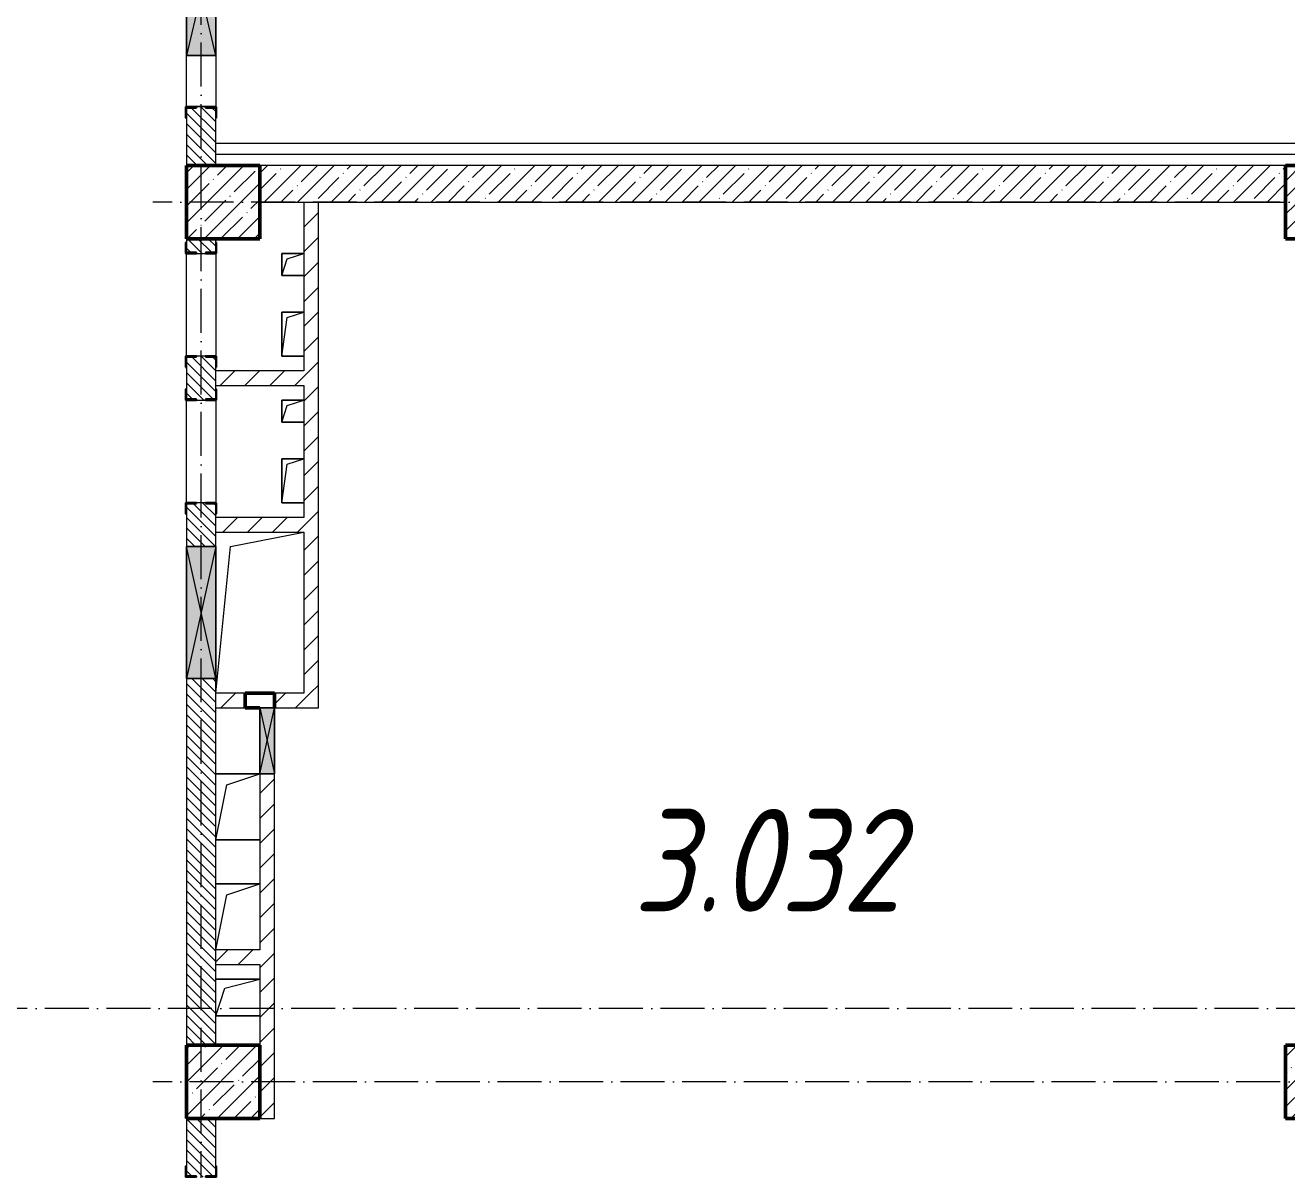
# Model space of a CAD drawing. Header units: millimetres. Extents: x -12989 to 629078, y -109036 to 555275.
# Drawn here: x 615660 to 624268, y -89785 to -81978 of the extents above; entities that cross this region are included whole.
import ezdxf

# ---------------------------------------------------------------- set-up
doc = ezdxf.new("R2010")
doc.units = ezdxf.units.MM
doc.linetypes.add('50_200_ШТРИХ_1Т_ш5_п1_п1_', pattern=[700, 500, -100, 0, -100])
for name, color, linetype, lineweight in [('A-DETL-____-OTLN-4', 7, 'Continuous', 18), ('A-DETL-GENF-OTLN', 7, 'Continuous', 9), ('A-FLOR-____-OTLN', 7, 'Continuous', 9), ('A-GENM-____-MCUT', 7, 'Continuous', 25), ('A-GENM-____-OTLN', 7, 'Continuous', 9), ('A-GENM-____-OTLN-1', 7, 'Continuous', 25), ('A-GLAZ-____-OTLN', 7, 'Continuous', 9), ('A-WALL-____-MCUT-1', 7, 'Continuous', 9), ('A-WALL-____-MCUT-3', 7, 'Continuous', 9), ('A-WALL-____-PATT-1', 7, 'Continuous', 9), ('A-WALL-FNSH-MCUT-1', 7, 'Continuous', 9), ('I-WALL-____-OTLN', 7, 'Continuous', 9), ('S-COLS-____-MCUT', 7, 'Continuous', 50), ('S-COLS-____-OTLN', 7, 'Continuous', 9), ('S-GRID-____-OTLN-1', 7, '50_200_ШТРИХ_1Т_ш5_п1_п1_', 9), ('Марки помещений', 7, 'Continuous', 9)]:
    doc.layers.add(name, color=color, linetype=linetype, lineweight=lineweight)
doc.styles.add('ISOCPEUR_I_2', font='isocpeui.ttf', dxfattribs={"width": 0.85, "height": 2.3})
pattern_1 = [(135, (523510.01, -90515.614), (-35.35534, -35.35534), [])]
pattern_2 = [(45, (523510.01, -90515.61), (-84.85281, 84.85281), [])]

# ---------------------------------------------------------------- blocks, each defined once
blk = doc.blocks.new('BSC_Колонна _Прямоугольная - 500х500-V27-АР1_План отверстий 3 этажа в осях 1-64_А-ГГ')
at = {"layer": 'S-COLS-____-OTLN'}
h = blk.add_hatch(dxfattribs=at)
h.set_pattern_fill('FP_64', color=256, style=0, pattern_type=2)
h.set_pattern_definition([(45, (-101000, -7331.04), (-114.04925, 114.04925), []), (45, (-100885.95, -7331.04), (-114.04925, 114.04925), [201.613, -40.323, 3.353, -36.97])])
h.paths.add_polyline_path([(-250, -250), (250, -250), (250, 250), (-250, 250)], flags=0)
at = {"layer": 'S-COLS-____-MCUT'}
for p, q in [((250, 250), (-250, 250)), ((-250, 250), (-250, -250)), ((250, -250), (250, 250)), ((-250, -250), (250, -250))]:
    blk.add_line(p, q, dxfattribs=at)
blk = doc.blocks.new('BSC_Колонна _Прямоугольная - 500х500-V28-АР1_План отверстий 3 этажа в осях 1-64_А-ГГ')
at = {"layer": 'S-COLS-____-OTLN'}
h = blk.add_hatch(dxfattribs=at)
h.set_pattern_fill('FP_65', color=256, style=0, pattern_type=2)
h.set_pattern_definition([(45, (-93500, -7331.04), (-114.04925, 114.04925), []), (45, (-93385.95, -7331.04), (-114.04925, 114.04925), [201.613, -40.323, 3.353, -36.97])])
h.paths.add_polyline_path([(-250, -250), (250, -250), (250, 250), (-250, 250)], flags=0)
at = {"layer": 'S-COLS-____-MCUT'}
for p, q in [((250, 250), (-250, 250)), ((-250, 250), (-250, -250)), ((250, -250), (250, 250)), ((-250, -250), (250, -250))]:
    blk.add_line(p, q, dxfattribs=at)
blk = doc.blocks.new('BSC_Колонна _Прямоугольная - 500х500-V82-АР1_План отверстий 3 этажа в осях 1-64_А-ГГ')
at = {"layer": 'S-COLS-____-OTLN'}
h = blk.add_hatch(dxfattribs=at)
h.set_pattern_fill('FP_119', color=256, style=0, pattern_type=2)
h.set_pattern_definition([(45, (-101000, -1331.04), (-114.04925, 114.04925), []), (45, (-100885.95, -1331.04), (-114.04925, 114.04925), [201.613, -40.323, 3.353, -36.97])])
h.paths.add_polyline_path([(-250, -250), (250, -250), (250, 250), (-250, 250)], flags=0)
at = {"layer": 'S-COLS-____-MCUT'}
for p, q in [((250, 250), (-250, 250)), ((-250, 250), (-250, -250)), ((250, -250), (250, 250)), ((-250, -250), (250, -250))]:
    blk.add_line(p, q, dxfattribs=at)
blk = doc.blocks.new('BSC_Колонна _Прямоугольная - 500х500-V83-АР1_План отверстий 3 этажа в осях 1-64_А-ГГ')
at = {"layer": 'S-COLS-____-OTLN'}
h = blk.add_hatch(dxfattribs=at)
h.set_pattern_fill('FP_120', color=256, style=0, pattern_type=2)
h.set_pattern_definition([(45, (-93500, -1331.04), (-114.04925, 114.04925), []), (45, (-93385.95, -1331.04), (-114.04925, 114.04925), [201.613, -40.323, 3.353, -36.97])])
h.paths.add_polyline_path([(-250, -250), (250, -250), (250, 250), (-250, 250)], flags=0)
at = {"layer": 'S-COLS-____-MCUT'}
for p, q in [((250, 250), (-250, 250)), ((-250, 250), (-250, -250)), ((250, -250), (250, 250)), ((-250, -250), (250, -250))]:
    blk.add_line(p, q, dxfattribs=at)
blk = doc.blocks.new('АР_Перемычка - АР_Перемычка-28704962-АР1_План отверстий 3 этажа в осях 1-64_А-ГГ')
at = {"layer": 'A-GENM-____-OTLN'}
blk.add_line((-350, -100), (-342, -100), dxfattribs=at)
blk = doc.blocks.new('154_Стойка_СКБ_Уголок - СМ-2180_200-28268025-АР1_План отверстий 3 этажа в осях 1-64_А-ГГ')
at = {"layer": 'A-GENM-____-MCUT'}
for p, q in [((125, 156), (125, 81)), ((200, 156), (125, 156)), ((131, 81), (131, 150)), ((131, 150), (200, 150)), ((200, 150), (200, 156)), ((125, 81), (131, 81)), ((131, 19), (125, 19)), ((125, 19), (125, -56)), ((131, -50), (131, 19)), ((125, -56), (200, -56)), ((200, -50), (131, -50)), ((200, -56), (200, -50))]:
    blk.add_line(p, q, dxfattribs=at)
blk = doc.blocks.new('Фахверк_СКБ_Уголок - 200_3960_зеркало-28268689-АР1_План отверстий 3 этажа в осях 1-64_А-ГГ')
at = {"layer": 'A-GENM-____-MCUT'}
for p, q in [((200, 156), (125, 156)), ((125, 156), (125, 81)), ((131, 81), (131, 150)), ((131, 150), (200, 150)), ((200, 150), (200, 156)), ((125, 81), (131, 81)), ((131, 19), (125, 19)), ((125, 19), (125, -56)), ((131, -50), (131, 19)), ((125, -56), (200, -56)), ((200, -50), (131, -50)), ((200, -56), (200, -50))]:
    blk.add_line(p, q, dxfattribs=at)
blk = doc.blocks.new('Фахверк_СКБ_Уголок - 200_3960-28268576-АР1_План отверстий 3 этажа в осях 1-64_А-ГГ')
at = {"layer": 'A-GENM-____-MCUT'}
for p, q in [((200, 156), (125, 156)), ((125, 156), (125, 81)), ((131, 81), (131, 150)), ((131, 150), (200, 150)), ((200, 150), (200, 156)), ((125, 81), (131, 81)), ((131, 19), (125, 19)), ((125, 19), (125, -56)), ((131, -50), (131, 19)), ((125, -56), (200, -56)), ((200, -50), (131, -50)), ((200, -56), (200, -50))]:
    blk.add_line(p, q, dxfattribs=at)
blk = doc.blocks.new('154_Стойка_СКБ_Уголок - СМ-2480_200-28346303-АР1_План отверстий 3 этажа в осях 1-64_А-ГГ')
at = {"layer": 'A-GENM-____-MCUT'}
for p, q in [((125, 156), (125, 81)), ((200, 156), (125, 156)), ((131, 81), (131, 150)), ((131, 150), (200, 150)), ((200, 150), (200, 156)), ((125, 81), (131, 81)), ((131, 19), (125, 19)), ((125, 19), (125, -56)), ((131, -50), (131, 19)), ((125, -56), (200, -56)), ((200, -50), (131, -50)), ((200, -56), (200, -50))]:
    blk.add_line(p, q, dxfattribs=at)
blk = doc.blocks.new('Стойка_Влож_Полоса боковая - Полоса-28213942-АР1_План отверстий 3 этажа в осях 1-64_А-ГГ')
at = {"layer": 'A-GENM-____-OTLN'}
for p, q in [((-5, 60), (0, 60)), ((-5, -60), (-5, 60)), ((0, 31), (0, -31)), ((0, -60), (-5, -60))]:
    blk.add_line(p, q, dxfattribs=at)
blk = doc.blocks.new('AR_Отверстие прямоугольное _в плите_ - AR_Отверстие прямоугольное _в плите_-30423637-АР1_План отверстий 3 этажа в осях 1-64_А-ГГ')
at = {"layer": 'A-GENM-____-OTLN'}
for p, q in [((75, 150), (-75, 150)), ((-75, 150), (-75, -150)), ((-75, -150), (-37.5, 112.5)), ((-37.5, 112.5), (75, 150)), ((-75, -150), (75, -150))]:
    blk.add_line(p, q, dxfattribs=at)
blk = doc.blocks.new('AR_Отверстие прямоугольное _в плите_ - AR_Отверстие прямоугольное _в плите_-30423627-АР1_План отверстий 3 этажа в осях 1-64_А-ГГ')
at = {"layer": 'A-GENM-____-OTLN'}
for p, q in [((75, 75), (-75, 75)), ((-75, 75), (-75, -75)), ((-75, -75), (-37.5, 37.5)), ((-37.5, 37.5), (75, 75)), ((-75, -75), (75, -75))]:
    blk.add_line(p, q, dxfattribs=at)
blk = doc.blocks.new('AR_Отверстие прямоугольное _в плите_ - AR_Отверстие прямоугольное _в плите_-30552713-АР1_План отверстий 3 этажа в осях 1-64_А-ГГ')
at = {"layer": 'A-GENM-____-OTLN'}
for p, q in [((-200, 450), (300, 550)), ((-300, -550), (-200, 450))]:
    blk.add_line(p, q, dxfattribs=at)
blk = doc.blocks.new('AR_Отверстие прямоугольное _в плите_ - AR_Отверстие прямоугольное _в плите_-30552572-АР1_План отверстий 3 этажа в осях 1-64_А-ГГ')
at = {"layer": 'A-GENM-____-OTLN'}
for p, q in [((150, 125), (-150, 125)), ((-87.5, 62.5), (150, 125)), ((-150, -125), (-87.5, 62.5)), ((-150, -125), (150, -125))]:
    blk.add_line(p, q, dxfattribs=at)
blk = doc.blocks.new('AR_Отверстие прямоугольное _в плите_ - AR_Отверстие прямоугольное _в плите_-V189-АР1_План отверстий 3 этажа в осях 1-64_А-ГГ')
at = {"layer": 'A-GENM-____-OTLN'}
for p, q in [((150, 225), (-150, 225)), ((-75, 150), (150, 225)), ((-150, -225), (-75, 150))]:
    blk.add_line(p, q, dxfattribs=at)
blk = doc.blocks.new('AR_Отверстие прямоугольное _в плите_ - AR_Отверстие прямоугольное _в плите_-V187-АР1_План отверстий 3 этажа в осях 1-64_А-ГГ')
at = {"layer": 'A-GENM-____-OTLN'}
for p, q in [((150, 225), (-150, 225)), ((-75, 150), (150, 225)), ((-150, -225), (-75, 150)), ((-150, -225), (150, -225))]:
    blk.add_line(p, q, dxfattribs=at)
blk = doc.blocks.new('AR_Отверстие прямоугольное _в стене__БезПР - AR_Отверстие прямоугольное _в стене__БезПР-36899182-АР1_План отверстий 3 этажа в осях 1-64_А-ГГ')
at = {"layer": 'A-GLAZ-____-OTLN'}
blk.add_hatch(color=256, dxfattribs=at).paths.add_polyline_path([(450, 100), (-450, 100), (-450, -100), (450, -100)], flags=0)
at = {"layer": 'A-DETL-GENF-OTLN'}
for p, q in [((-450, -100), (-450, 100)), ((-450, 100), (450, 100)), ((450, 100), (-450, -100)), ((-450, 100), (450, -100)), ((450, 100), (-450, 100)), ((-450, 100), (-450, -100)), ((450, 100), (450, -100)), ((450, -100), (450, 100)), ((450, -100), (-450, -100)), ((-450, -100), (450, -100))]:
    blk.add_line(p, q, dxfattribs=at)
at = {"layer": 'A-GLAZ-____-OTLN'}
blk.add_line((450, 100), (-450, 100), dxfattribs=at)
blk = doc.blocks.new('AR_Отверстие прямоугольное _в стене_ - AR_Отверстие прямоугольное _в стене__ОВ-36909481-АР1_План отверстий 3 этажа в осях 1-64_А-ГГ')
at = {"layer": 'A-GLAZ-____-OTLN'}
blk.add_hatch(color=256, dxfattribs=at).paths.add_polyline_path([(-225, -50), (225, -50), (225, 50), (-225, 50)], flags=0)
at = {"layer": 'A-DETL-GENF-OTLN'}
for p, q in [((-225, -50), (-225, 50)), ((-225, 50), (225, 50)), ((225, 50), (-225, -50)), ((-225, 50), (225, -50)), ((225, 50), (-225, 50)), ((-225, 50), (-225, -50)), ((225, 50), (225, -50)), ((225, -50), (225, 50)), ((225, -50), (-225, -50)), ((-225, -50), (225, -50))]:
    blk.add_line(p, q, dxfattribs=at)
blk = doc.blocks.new('AR_Отверстие прямоугольное _в стене_ - AR_Отверстие прямоугольное _в стене__ОВ-36927705-АР1_План отверстий 3 этажа в осях 1-64_А-ГГ')
at = {"layer": 'A-GLAZ-____-OTLN'}
blk.add_hatch(color=256, dxfattribs=at).paths.add_polyline_path([(-425, 100), (-425, -100), (425, -100), (425, 100)], flags=0)
at = {"layer": 'A-DETL-GENF-OTLN'}
for p, q in [((-425, -100), (-425, 100)), ((-425, 100), (425, 100)), ((425, 100), (-425, -100)), ((-425, 100), (425, -100)), ((425, 100), (-425, 100)), ((-425, 100), (-425, -100)), ((425, 100), (425, -100)), ((425, -100), (425, 100)), ((425, -100), (-425, -100)), ((-425, -100), (425, -100))]:
    blk.add_line(p, q, dxfattribs=at)
blk = doc.blocks.new('BSC_Колонна _Прямоугольная1 - 200х100 _металл_-V218-АР1_План отверстий 3 этажа в осях 1-64_А-ГГ')
at = {"layer": 'S-COLS-____-MCUT'}
for p, q in [((100, 50), (-100, 50)), ((-100, 50), (-100, -50)), ((100, -50), (100, 50)), ((-100, -50), (0, -50))]:
    blk.add_line(p, q, dxfattribs=at)
blk = doc.blocks.new('3эт')
at = {"layer": 'S-GRID-____-OTLN-1', "color": 251, "ltscale": 0.6, "true_color": 0x636466}
for p, q in [((377120.7, -91346.1), (377120.7, -36982.5)), ((387845.1, -79532.4), (376792, -79532.4)), ((387697.2, -85032.4), (279101.9, -85032.4)), ((387845.1, -85532.4), (376792, -85532.4))]:
    blk.add_line(p, q, dxfattribs=at)

msp = doc.modelspace()

# ---------------------------------------------------------------- hatches: boundary and pattern name
at = {"layer": 'A-WALL-____-PATT-1'}
h = msp.add_hatch(dxfattribs=at)
h.set_pattern_fill('FP_6', color=256, style=0, pattern_type=2)
h.set_pattern_definition(pattern_1)
h.paths.add_polyline_path([(616960.0077, -82934.5723), (616960.0077, -82540.5723), (616891.0077, -82540.5723), (616891.0077, -82534.5723), (616829.0077, -82534.5723), (616829.0077, -82540.5723), (616760.0077, -82540.5723), (616760.0077, -82934.5723)], flags=0)
h.paths.add_polyline_path([(616829.0077, -80834.5723), (616891.0077, -80834.5723), (616891.0077, -80828.5723), (616960.0077, -80828.5723), (616960.0077, -80434.5723), (616760.0077, -80434.5723), (616760.0077, -80828.5723), (616829.0077, -80828.5723)], flags=0)
h = msp.add_hatch(dxfattribs=at)
h.set_pattern_fill('FP_38', color=256, style=0, pattern_type=2)
h.set_pattern_definition([(45, (523510, -90515.61), (-114.04925, 114.04925), []), (45, (523624.06, -90515.61), (-114.04925, 114.04925), [201.612, -40.322, 3.353, -36.97])])
h.paths.add_polyline_path([(624260.0077, -83184.5723), (624260.0077, -82934.5723), (617260.0077, -82934.5723), (617260.0077, -83184.5723), (624241.7952, -83184.5723)], flags=0)
h = msp.add_hatch(dxfattribs=at)
h.set_pattern_fill('FP_4', color=256, style=0, pattern_type=2)
h.set_pattern_definition(pattern_2)
h.paths.add_polyline_path([(617660.0077, -86534.5723), (617660.0077, -83184.5723), (617560.0077, -83184.5723), (617560.0077, -86534.5723)], flags=0)
h = msp.add_hatch(dxfattribs=at)
h.set_pattern_fill('FP_6', color=256, style=0, pattern_type=2)
h.set_pattern_definition(pattern_1)
h.paths.add_polyline_path([(616760.0077, -88934.5723), (616960.0077, -88934.5723), (616960.0077, -86434.5723), (616760.0077, -86434.5723)], flags=0)
h.paths.add_polyline_path([(616760.0077, -85534.5723), (616960.0077, -85534.5723), (616960.0077, -85240.5723), (616891.0077, -85240.5723), (616891.0077, -85234.5723), (616829.0077, -85234.5723), (616829.0077, -85240.5723), (616760.0077, -85240.5723), (616760.0077, -85309.5723)], flags=0)
h.paths.add_polyline_path([(616891.0077, -84534.5723), (616891.0077, -84528.5723), (616960.0077, -84528.5723), (616960.0077, -84240.5723), (616891.0077, -84240.5723), (616891.0077, -84234.5723), (616829.0077, -84234.5723), (616829.0077, -84240.5723), (616760.0077, -84240.5723), (616760.0077, -84528.5723), (616829.0077, -84528.5723), (616829.0077, -84534.5723)], flags=0)
h.paths.add_polyline_path([(616829.0077, -83534.5723), (616891.0077, -83534.5723), (616891.0077, -83528.5723), (616960.0077, -83528.5723), (616960.0077, -83434.5723), (616760.0077, -83434.5723), (616760.0077, -83528.5723), (616829.0077, -83528.5723)], flags=0)
h = msp.add_hatch(dxfattribs=at)
h.set_pattern_fill('FP_4', color=256, style=0, pattern_type=2)
h.set_pattern_definition(pattern_2)
h.paths.add_polyline_path([(617560.0077, -84434.5723), (617560.0077, -84334.5723), (616960.0077, -84334.5723), (616960.0077, -84434.5723), (617171.938, -84434.5723)], flags=0)
h = msp.add_hatch(dxfattribs=at)
h.set_pattern_fill('FP_4', color=256, style=0, pattern_type=2)
h.set_pattern_definition(pattern_2)
h.paths.add_polyline_path([(617560.0077, -85434.5723), (617560.0077, -85334.5723), (616960.0077, -85334.5723), (616960.0077, -85434.5723), (617171.938, -85434.5723)], flags=0)
h = msp.add_hatch(dxfattribs=at)
h.set_pattern_fill('FP_4', color=256, style=0, pattern_type=2)
h.set_pattern_definition(pattern_2)
h.paths.add_polyline_path([(616960.0077, -86634.5723), (617160.0077, -86634.5723), (617160.0077, -86534.5723), (616960.0077, -86534.5723)], flags=0)
h.paths.add_polyline_path([(617660.0077, -86634.5723), (617660.0077, -86534.5723), (617360.0077, -86534.5723), (617360.0077, -86634.5723)], flags=0)
h = msp.add_hatch(dxfattribs=at)
h.set_pattern_fill('FP_4', color=256, style=0, pattern_type=2)
h.set_pattern_definition(pattern_2)
h.paths.add_polyline_path([(617360.0077, -89434.5723), (617360.0077, -87084.5723), (617260.0077, -87084.5723), (617260.0077, -89434.5723)], flags=0)
h = msp.add_hatch(dxfattribs=at)
h.set_pattern_fill('FP_4', color=256, style=0, pattern_type=2)
h.set_pattern_definition(pattern_2)
h.paths.add_polyline_path([(616960.0077, -88384.5723), (617260.0077, -88384.5723), (617260.0077, -88284.5723), (616960.0077, -88284.5723)], flags=0)
h = msp.add_hatch(dxfattribs=at)
h.set_pattern_fill('FP_6', color=256, style=0, pattern_type=2)
h.set_pattern_definition(pattern_1)
h.paths.add_polyline_path([(616760.0077, -91934.5723), (616960.0077, -91934.5723), (616960.0077, -91540.5723), (616891.0077, -91540.5723), (616891.0077, -91534.5723), (616829.0077, -91534.5723), (616829.0077, -91540.5723), (616760.0077, -91540.5723), (616760.0077, -91609.5723)], flags=0)
h.paths.add_polyline_path([(616829.0077, -89834.5723), (616891.0077, -89834.5723), (616891.0077, -89828.5723), (616960.0077, -89828.5723), (616960.0077, -89434.5723), (616760.0077, -89434.5723), (616760.0077, -89828.5723), (616829.0077, -89828.5723)], flags=0)

# ---------------------------------------------------------------- linework, layer by layer
at = {"layer": 'A-DETL-____-OTLN-4'}
for p, q in [((624510.0077, -82784.5723), (616960.0077, -82784.5723)), ((624510.0077, -82859.5723), (616960.0077, -82859.5723))]:
    msp.add_line(p, q, dxfattribs=at)
at = {"layer": 'A-FLOR-____-OTLN'}
for p, q in [((617410.0077, -83534.5723), (617560.0077, -83534.5723)), ((617410.0077, -83684.5723), (617410.0077, -83534.5723)), ((617560.0077, -83684.5723), (617410.0077, -83684.5723)), ((617410.0077, -83934.5723), (617560.0077, -83934.5723)), ((617410.0077, -84234.5723), (617410.0077, -83934.5723)), ((617560.0077, -84234.5723), (617410.0077, -84234.5723)), ((617410.0077, -84534.5723), (617560.0077, -84534.5723)), ((617410.0077, -84684.5723), (617410.0077, -84534.5723)), ((617560.0077, -84684.5723), (617410.0077, -84684.5723)), ((617410.0077, -84934.5723), (617560.0077, -84934.5723)), ((617410.0077, -85234.5723), (617410.0077, -84934.5723)), ((617560.0077, -85234.5723), (617410.0077, -85234.5723)), ((616960.0077, -87084.5723), (617260.0077, -87084.5723)), ((617260.0077, -87534.5723), (616960.0077, -87534.5723)), ((616960.0077, -87834.5723), (617260.0077, -87834.5723)), ((616960.0077, -88484.5723), (617260.0077, -88484.5723)), ((617260.0077, -88734.5723), (616960.0077, -88734.5723))]:
    msp.add_line(p, q, dxfattribs=at)
at = {"layer": 'A-WALL-____-MCUT-1'}
for p, q in [((624260.0077, -82934.5723), (617260.0077, -82934.5723)), ((617260.0077, -83184.5723), (624260.0077, -83184.5723))]:
    msp.add_line(p, q, dxfattribs=at)
at = {"layer": 'A-WALL-____-MCUT-3'}
for p, q in [((616760.0077, -82609.5723), (616760.0077, -82934.5723)), ((616960.0077, -82934.5723), (616960.0077, -82609.5723)), ((616760.0077, -83434.5723), (616760.0077, -83459.5723)), ((616960.0077, -83459.5723), (616960.0077, -83434.5723)), ((616829.0077, -83534.5723), (616891.0077, -83534.5723)), ((616891.0077, -84234.5723), (616829.0077, -84234.5723)), ((616760.0077, -84309.5723), (616760.0077, -84459.5723)), ((616960.0077, -84459.5723), (616960.0077, -84309.5723)), ((616829.0077, -84534.5723), (616891.0077, -84534.5723)), ((616891.0077, -85234.5723), (616829.0077, -85234.5723)), ((616760.0077, -85309.5723), (616760.0077, -85534.5723)), ((616960.0077, -85534.5723), (616960.0077, -85309.5723)), ((616760.0077, -86434.5723), (616760.0077, -88934.5723)), ((616960.0077, -88934.5723), (616960.0077, -86434.5723)), ((616760.0077, -89434.5723), (616760.0077, -89759.5723)), ((616960.0077, -89759.5723), (616960.0077, -89434.5723))]:
    msp.add_line(p, q, dxfattribs=at)
at = {"layer": 'A-WALL-FNSH-MCUT-1'}
for p, q in [((617560.0077, -83184.5723), (617560.0077, -84334.5723)), ((617660.0077, -86634.5723), (617660.0077, -83184.5723)), ((617560.0077, -84334.5723), (616960.0077, -84334.5723)), ((616960.0077, -84434.5723), (617560.0077, -84434.5723)), ((617560.0077, -84434.5723), (617560.0077, -85334.5723)), ((617560.0077, -85334.5723), (616960.0077, -85334.5723)), ((616960.0077, -85434.5723), (617560.0077, -85434.5723)), ((617560.0077, -85434.5723), (617560.0077, -86534.5723)), ((617160.0077, -86534.5723), (616960.0077, -86534.5723)), ((617560.0077, -86534.5723), (617360.0077, -86534.5723)), ((616960.0077, -86634.5723), (617160.0077, -86634.5723)), ((617360.0077, -86634.5723), (617660.0077, -86634.5723)), ((617260.0077, -87084.5723), (617260.0077, -88284.5723)), ((617360.0077, -89434.5723), (617360.0077, -87084.5723)), ((617260.0077, -88284.5723), (616960.0077, -88284.5723)), ((616960.0077, -88384.5723), (617260.0077, -88384.5723)), ((617260.0077, -88384.5723), (617260.0077, -88934.5723)), ((617260.0077, -89434.5723), (617360.0077, -89434.5723))]:
    msp.add_line(p, q, dxfattribs=at)
at = {"layer": 'I-WALL-____-OTLN'}
for p, q in [((616760.0077, -82534.5723), (616760.0077, -82184.5723)), ((616960.0077, -82184.5723), (616960.0077, -82534.5723)), ((616760.0077, -84234.5723), (616760.0077, -83534.5723)), ((616960.0077, -83534.5723), (616960.0077, -84234.5723)), ((616760.0077, -85234.5723), (616760.0077, -84534.5723)), ((616960.0077, -84534.5723), (616960.0077, -85234.5723))]:
    msp.add_line(p, q, dxfattribs=at)

# ---------------------------------------------------------------- block references
msp.add_blockref('3эт', (239739.3002, -3652.1582))
at = {"layer": 'A-GENM-____-OTLN'}
for name, rotation in [('Стойка_Влож_Полоса боковая - Полоса-28213942-АР1_План отверстий 3 этажа в осях 1-64_А-ГГ', 269.9999999999999), ('АР_Перемычка - АР_Перемычка-28704962-АР1_План отверстий 3 этажа в осях 1-64_А-ГГ', 89.9999999999999)]:
    msp.add_blockref(name, (616860.0077, -82534.5723), dxfattribs=dict(at, rotation=rotation))
for name, p in [('AR_Отверстие прямоугольное _в плите_ - AR_Отверстие прямоугольное _в плите_-30423627-АР1_План отверстий 3 этажа в осях 1-64_А-ГГ', (617485.0077, -83609.5723)), ('AR_Отверстие прямоугольное _в плите_ - AR_Отверстие прямоугольное _в плите_-30423637-АР1_План отверстий 3 этажа в осях 1-64_А-ГГ', (617485.0077, -84084.5723)), ('AR_Отверстие прямоугольное _в плите_ - AR_Отверстие прямоугольное _в плите_-30423627-АР1_План отверстий 3 этажа в осях 1-64_А-ГГ', (617485.0077, -84609.5723)), ('AR_Отверстие прямоугольное _в плите_ - AR_Отверстие прямоугольное _в плите_-30423637-АР1_План отверстий 3 этажа в осях 1-64_А-ГГ', (617485.0077, -85084.5723)), ('AR_Отверстие прямоугольное _в плите_ - AR_Отверстие прямоугольное _в плите_-30552713-АР1_План отверстий 3 этажа в осях 1-64_А-ГГ', (617260.0077, -85984.5723)), ('AR_Отверстие прямоугольное _в плите_ - AR_Отверстие прямоугольное _в плите_-V187-АР1_План отверстий 3 этажа в осях 1-64_А-ГГ', (617110.0077, -87309.5723)), ('AR_Отверстие прямоугольное _в плите_ - AR_Отверстие прямоугольное _в плите_-V189-АР1_План отверстий 3 этажа в осях 1-64_А-ГГ', (617110.0077, -88059.5723)), ('AR_Отверстие прямоугольное _в плите_ - AR_Отверстие прямоугольное _в плите_-30552572-АР1_План отверстий 3 этажа в осях 1-64_А-ГГ', (617110.0077, -88609.5723))]:
    msp.add_blockref(name, p, dxfattribs=at)
at = {"layer": 'A-GENM-____-OTLN-1'}
for name, p, rotation in [('154_Стойка_СКБ_Уголок - СМ-2480_200-28346303-АР1_План отверстий 3 этажа в осях 1-64_А-ГГ', (616810.0077, -82409.5723), 269.9999999999999), ('Фахверк_СКБ_Уголок - 200_3960_зеркало-28268689-АР1_План отверстий 3 этажа в осях 1-64_А-ГГ', (616910.0077, -83659.5723), 89.9999999999999), ('Фахверк_СКБ_Уголок - 200_3960-28268576-АР1_План отверстий 3 этажа в осях 1-64_А-ГГ', (616810.0077, -84109.5723), 269.9999999999999), ('Фахверк_СКБ_Уголок - 200_3960_зеркало-28268689-АР1_План отверстий 3 этажа в осях 1-64_А-ГГ', (616910.0077, -84659.5723), 89.9999999999999), ('154_Стойка_СКБ_Уголок - СМ-2180_200-28268025-АР1_План отверстий 3 этажа в осях 1-64_А-ГГ', (616810.0077, -85109.5723), 269.9999999999999), ('Фахверк_СКБ_Уголок - 200_3960-28268576-АР1_План отверстий 3 этажа в осях 1-64_А-ГГ', (616910.0077, -89959.5723), 89.9999999999999)]:
    msp.add_blockref(name, p, dxfattribs=dict(at, rotation=rotation))
at = {"layer": 'A-GLAZ-____-OTLN'}
for name, p, rotation in [('AR_Отверстие прямоугольное _в стене_ - AR_Отверстие прямоугольное _в стене__ОВ-36927705-АР1_План отверстий 3 этажа в осях 1-64_А-ГГ', (616860.0077, -81759.5723), 269.9999999999999), ('AR_Отверстие прямоугольное _в стене__БезПР - AR_Отверстие прямоугольное _в стене__БезПР-36899182-АР1_План отверстий 3 этажа в осях 1-64_А-ГГ', (616860.0077, -85984.5723), 269.9999999999999), ('AR_Отверстие прямоугольное _в стене_ - AR_Отверстие прямоугольное _в стене__ОВ-36909481-АР1_План отверстий 3 этажа в осях 1-64_А-ГГ', (617310.0077, -86859.5723), 90)]:
    msp.add_blockref(name, p, dxfattribs=dict(at, rotation=rotation))
at = {"layer": 'S-COLS-____-OTLN'}
for name, p in [('BSC_Колонна _Прямоугольная - 500х500-V28-АР1_План отверстий 3 этажа в осях 1-64_А-ГГ', (617010.0077, -83184.5723)), ('BSC_Колонна _Прямоугольная - 500х500-V27-АР1_План отверстий 3 этажа в осях 1-64_А-ГГ', (624510.0077, -83184.5723)), ('BSC_Колонна _Прямоугольная1 - 200х100 _металл_-V218-АР1_План отверстий 3 этажа в осях 1-64_А-ГГ', (617260.0077, -86584.5723)), ('BSC_Колонна _Прямоугольная - 500х500-V83-АР1_План отверстий 3 этажа в осях 1-64_А-ГГ', (617010.0077, -89184.5723)), ('BSC_Колонна _Прямоугольная - 500х500-V82-АР1_План отверстий 3 этажа в осях 1-64_А-ГГ', (624510.0077, -89184.5723))]:
    msp.add_blockref(name, p, dxfattribs=at)

# ---------------------------------------------------------------- texts
at = {"layer": 'Марки помещений', "insert": (619809.1272, -87323.6145), "char_height": 700, "width": 785.65375, "attachment_point": 1, "style": 'ISOCPEUR_I_2'}
msp.add_mtext('3.032', dxfattribs=at)

doc.saveas('drawing.dxf')
